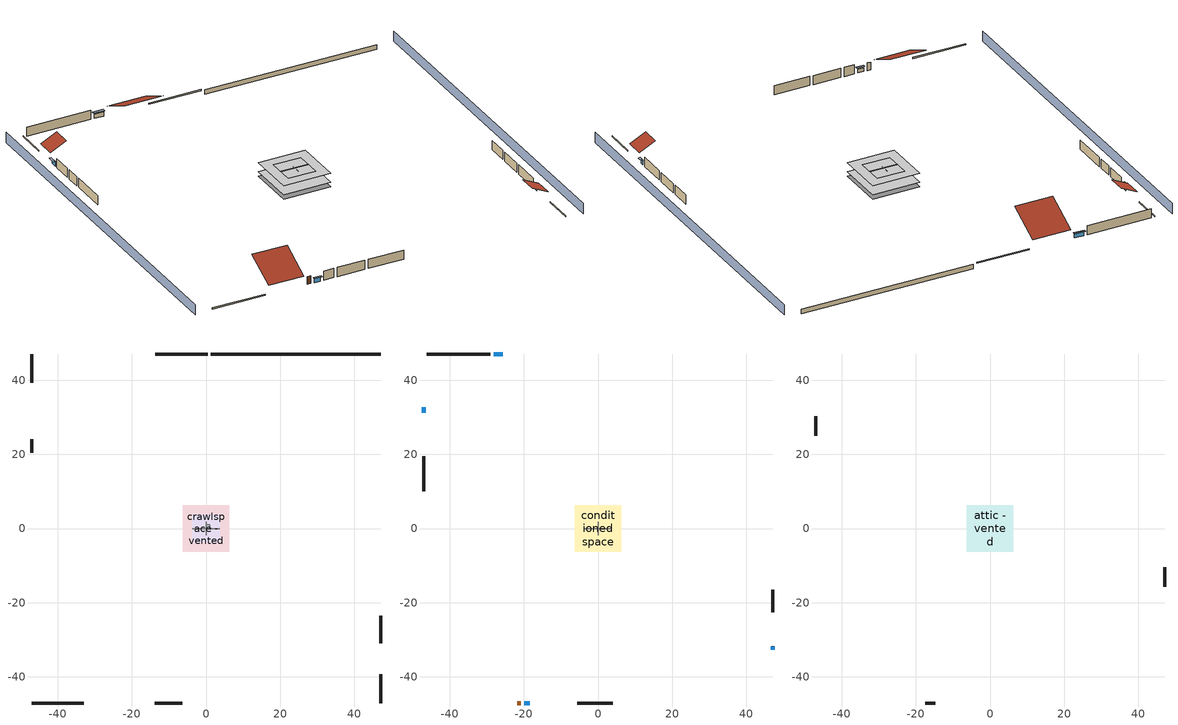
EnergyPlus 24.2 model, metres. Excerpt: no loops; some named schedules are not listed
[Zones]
central ac and furnace airloop ret air zone
 floor adiabatic (AdiabaticConst): 0,0 0,1 1,1 1,0 z0
 wall adiabatic (AdiabaticConst): 0,1 0,0 1,0 1,1 0,1 z0:1
 ceiling adiabatic (AdiabaticConst): 1,0 1,1 0,1 0,0 z1
crawlspace - vented
 floor foundation (Slab2 construction): -6.28,-6.28 -6.28,6.28 6.28,6.28 6.28,-6.28 z-0.91
 wall outside (RimJoist1 construction): 0.42,47.07 -13.63,47.07 z0.3:0.61
 wall outside (RimJoist2 construction): 47.07,-47.07 47.07,-39.26 z0.3:0.61
 wall outside (RimJoist3 construction): -47.07,-47.07 -33.01,-47.07 z0.3:0.61
 wall outside (RimJoist4 construction): -47.07,47.07 -47.07,39.26 z0.3:0.61
 wall foundation (FoundationWall1 construction): 47.07,47.07 1.35,47.07 z-0.91:0.3
garage
 floor foundation (Slab1 construction): -3.66,-3.66 -3.66,3.66 3.66,3.66 3.66,-3.66 z0
 wall outside (Wall1 construction): 47.07,-30.9 47.07,-23.58 z0.3:2.74
 wall outside (Wall12 construction): -47.07,24.09 -47.07,20.43 z0.3:2.74
 wall outside (Wall2 construction): -13.78,-47.07 -6.46,-47.07 z0.3:2.74
 wall to conditioned space (Wall5 construction Reversed): 3.66,0 -3.66,0 z0.3:2.74
 wall to conditioned space (Wall6 construction Reversed): 0,1.83 0,-1.83 z0.3:2.74
conditioned space
 floor to crawlspace - vented (Floor2 construction): -6.28,-6.28 -6.28,6.28 6.28,6.28 6.28,-6.28 z0.3
 wall outside (AdiabaticWallConstruction 1): -21.77,-47.07 -20.85,-47.07 z0.3:2.34
 wall outside (AdiabaticWallConstruction): -25.65,47.07 -28.08,47.07 z0.3:1.4; 47.07,-32.67 47.07,-31.83 z0.3:1.43; -19.92,-47.07 -18.38,-47.07 z0.3:1.34; -47.07,32.67 -47.07,31.2 z0.3:1.31
 wall outside (Wall3 construction): -29.01,47.07 -46.14,47.07 z0.3:2.74
 wall outside (Wall4 construction): 47.07,-22.65 47.07,-16.58 z0.3:2.74
 wall outside (Wall7 construction): -5.54,-47.07 3.96,-47.07 z0.3:2.74
 wall outside (Wall8 construction): -47.07,19.5 -47.07,9.98 z0.3:2.74
 window (WindowConstruction): -25.65,47.07 -28.08,47.07 z0.3:1.4
 window (WindowConstruction 1): 47.07,-32.67 47.07,-31.83 z0.3:1.43
 window (WindowConstruction 2): -19.92,-47.07 -18.38,-47.07 z0.3:1.34
 window (WindowConstruction 3): -47.07,32.67 -47.07,31.2 z0.3:1.31
 door (Door): -21.77,-47.07 -20.85,-47.07 z0.3:2.34
attic - vented
 floor to garage (Floor1 construction): -3.66,-3.66 -3.66,3.66 3.66,3.66 3.66,-3.66 z2.74
 floor to conditioned space (Floor3 construction Reversed): -6.28,-6.28 -6.28,6.28 6.28,6.28 6.28,-6.28 z2.74
 wall outside (Wall10 construction): -47.07,30.27 -47.07,25.02 z0.3:2.74
 wall outside (Wall11 construction): -17.45,-47.07 -14.71,-47.07 z0.3:2.74
 wall outside (Wall9 construction): 47.07,-15.65 47.07,-10.39 z0.3:2.74
 roof outside (Roof1 construction): -24.72,47.07,2.74 -24.72,37.98,7.29 -14.56,37.98,7.29 -14.56,47.07,2.74
 roof outside (Roof2 construction): 47.07,-33.6,2.74 42.83,-33.6,4.86 42.83,-38.33,4.86 47.07,-38.33,2.74
 roof outside (Roof3 construction): -47.07,33.6,2.74 -42.83,33.6,4.86 -42.83,38.33,4.86 -47.07,38.33,2.74
 roof outside (Roof4 construction): -22.7,-47.07,2.74 -22.7,-38.67,6.94 -32.09,-38.67,6.94 -32.09,-47.07,2.74
shading: -51.64,47.07 -51.64,-47.07 / 51.64,-47.07 51.64,47.07 z0:2.74; -28.38,47.07 -25.34,47.07 -25.34,47.68 -28.38,47.68 z1.71; 47.07,-31.52 47.07,-32.97 47.68,-32.97 47.68,-31.52 z1.74; -18.08,-47.07 -20.23,-47.07 -20.23,-47.68 -18.08,-47.68 z1.65; -47.07,30.89 -47.07,32.97 -47.68,32.97 -47.68,30.89 z1.62
[Building]
Building 1: Terrain=Suburbs
[Site:Location]
Portland Intl Arpt_OR: Latitude {deg}=45.59; Longitude {deg}=-122.6; Time Zone {hr}=-8; Elevation {m}=33; Keep Site Location Information=Yes
[Site:GroundTemperature:Shallow]
10.2558, 8.96328, 8.85977, 9.47314, 11.9355, 14.3863, 16.5111, 17.8571, 17.9714, 16.8767, 14.8061, 12.4304
[Site:WaterMainsTemperature]
Calculation Method=Schedule; Temperature Schedule=mains temperature schedule
[Material] Roughness=Rough; Thermal Absorptance=0.9
Name | Thickness {m} | Conductivity {W/m-K} | Density {kg/m3} | Specific Heat {J/kg-K} | Solar Absorptance | Visible Absorptance
ceiling loosefill ins | 0.254 | 0.0480833 | 16.02 | 1046.75 | 0.7 | 0.7
ceiling stud and cavity | 0.1397 | 1.39189 | 65.682 | 1177.47 | 0.7 | 0.7
ceiling stud and cavity 1 | 0.1397 | 0.104117 | 65.682 | 1177.47 | 0.7 | 0.7
concrete 4.0 in. | 0.1016 | 1.803125 | 2242.8 | 837.4 | 0.7 | 0.7
concrete 8.0 in. | 0.2032 | 1.803125 | 2242.8 | 837.4 | 0.7 | 0.7
door material | 0.04445 | 0.0612267 | 512.64 | 1214.23 | 0.7 | 0.7
floor covering | 0.0127 | 0.0433444 | 54.468 | 1339.84 | 0.6 | 0.6
floor rigid ins | 0.051816 | 0.029427 | 32.04 | 1214.23 | 0.7 | 0.7
floor stud and cavity | 0.1397 | 0.0972396 | 92.3553 | 1139.71 | 0.7 | 0.7
furniture material conditioned space 1; furniture material garage 1 | 0.1524 | 0.115458 | 640.8 | 1214.23 | 0.6 | 0.6
gypsum board | 0.0127 | 0.160291 | 801 | 837.4 | 0.6 | 0.6
osb sheathing 0.5 in. | 0.0127 | 0.115458 | 512.64 | 1214.23 | 0.6 | 0.6
osb sheathing 0.5 in. 1; osb sheathing 0.5 in. 2; osb sheathing 0.5 in. 3 | 0.0127 | 0.115458 | 512.64 | 1214.23 | 0.7 | 0.7
osb sheathing 0.75 in. | 0.01905 | 0.115458 | 512.64 | 1214.23 | 0.7 | 0.7
rim joist stud and cavity | 0.0508 | 0.178688 | 50.32683 | 1063.81 | 0.6 | 0.6
roof rigid ins | 0.00329814 | 0.029427 | 32.04 | 1214.23 | 0.7 | 0.7
slate or tile shingles | 0.01905 | 0.840978 | 1899.972 | 799.717 | 0.75 | 0.75
soil 0.5 in. | 0.0127 | 1.3848 | 1842.3 | 418.7 | 0.7 | 0.7
wall rigid ins | 0.512978 | 0.029427 | 32.04 | 1214.23 | 0.7 | 0.7
wall stud and cavity | 0.1397 | 0.727959 | 139.0536 | 1170.24 | 0.6 | 0.6
wall stud and cavity 1 | 0.1397 | 0.0951301 | 139.0536 | 1170.24 | 0.7 | 0.7
wall stud and cavity 2 | 0.1397 | 0.0856282 | 139.0536 | 1170.24 | 0.7 | 0.7
wall stud and cavity 3 | 0.0889 | 0.380278 | 52.3479 | 1209.89 | 0.7 | 0.7
wall stud and cavity 4 | 0.0889 | 0.391764 | 83.0341 | 1211.67 | 0.7 | 0.7
wood siding | 0.0254 | 0.102417 | 544.68 | 1172.36 | 0.85 | 0.85
wood siding 1; wood siding 2 | 0.0254 | 0.102417 | 544.68 | 1172.36 | 0.7 | 0.7
[Material:NoMass]
Adiabatic: Roughness=Rough; Thermal Resistance {m2-K/W}=176.1; Thermal Absorptance=0.9; Solar Absorptance=0.7; Visible Absorptance=0.7
[WindowMaterial:SimpleGlazingSystem]
WindowMaterial: U-Factor {W/m2-K}=2.78222; Solar Heat Gain Coefficient=0.56
[Construction]
AdiabaticConst: Adiabatic
AdiabaticWallConstruction: wood siding 1, wall rigid ins, wall stud and cavity 3, gypsum board
AdiabaticWallConstruction 1: wood siding 2, wall rigid ins, wall stud and cavity 3, gypsum board
Door: door material
Floor1 construction: ceiling stud and cavity
Floor2 construction: floor stud and cavity, floor rigid ins, osb sheathing 0.75 in., floor covering
Floor3 construction Reversed: gypsum board, ceiling stud and cavity 1, ceiling loosefill ins
FoundationWall1 construction: concrete 8.0 in.
furniture construction conditioned space 1: furniture material conditioned space 1
furniture construction garage 1: furniture material garage 1
PartitionWallConstruction: gypsum board, wall stud and cavity 4, gypsum board
RimJoist1 construction; RimJoist2 construction; RimJoist3 construction; RimJoist4 construction: wood siding, rim joist stud and cavity
Roof1 construction; Roof2 construction; Roof3 construction; Roof4 construction: slate or tile shingles, roof rigid ins, osb sheathing 0.5 in.
Slab1 construction: concrete 4.0 in.
Slab2 construction: soil 0.5 in.
Wall1 construction; Wall2 construction: wood siding, osb sheathing 0.5 in. 1, wall stud and cavity
Wall10 construction; Wall11 construction; Wall12 construction; Wall9 construction: wood siding, osb sheathing 0.5 in. 3, wall stud and cavity
Wall3 construction; Wall4 construction: wood siding, osb sheathing 0.5 in. 1, wall stud and cavity 1, gypsum board
Wall5 construction Reversed: gypsum board, wall stud and cavity 2, osb sheathing 0.5 in. 2
Wall6 construction Reversed: gypsum board, wall stud and cavity 2, osb sheathing 0.5 in. 3
Wall7 construction; Wall8 construction: wood siding, osb sheathing 0.5 in. 3, wall stud and cavity 1, gypsum board
WindowConstruction; WindowConstruction 1; WindowConstruction 2; WindowConstruction 3: WindowMaterial
[Zone] Multiplier=1
Name | Volume {m3} | Part of Total Floor Area
attic - vented | 228.873 | Yes
central ac and furnace airloop ret air zone | 1 | No
conditioned space | 384.656 | Yes
crawlspace - vented | 192.328 | Yes
garage | 130.484 | Yes
[Space]
Name | Zone | Volume {m3} | Space Type
attic - vented 1 | attic - vented | 228.873
central ac and furnace airloop ret air space | central ac and furnace airloop ret air zone |  | Plenum Space Type
conditioned space 1 | conditioned space | 384.656
crawlspace - vented 1 | crawlspace - vented | 192.328
garage 1 | garage | 130.484
[ZoneInfiltration:EffectiveLeakageArea] Schedule=Always On Discrete
Name | Zone or Space | Effective Air Leakage Area {cm2} | Stack Coefficient | Wind Coefficient
infil attic - vented 1 | attic - vented 1 | 7041.35 | 0.000226005 | 3.83144e-05
infil garage 1 | garage 1 | 163.102 | 0.000129147 | 4.64657e-05
[ZoneMixing] Schedule=Always On Continuous; Design Flow Rate Calculation Method=Flow/Zone; Design Flow Rate {m3/s}=0
Name | Zone or Space | Source Zone or Space
whole house fan mix | attic - vented | conditioned space
central ac and furnace airloop_0 ZoneMixDZToCond mix | conditioned space | crawlspace - vented
central ac and furnace airloop_0 ZoneMixCondToDZ mix | crawlspace - vented | conditioned space
[SpaceList]
Plenum Space Type: central ac and furnace airloop ret air space
[OtherEquipment] Design Level Calculation Method=EquipmentLevel
Name | Fuel Type | Zone or ZoneList or Space or SpaceList | Schedule | Design Level {W} | Fraction Latent | Fraction Radiant | Fraction Lost
central ac and furnace airloop_0 RetCondToRP; central ac and furnace airloop_0 RetSensLkToRP | None | central ac and furnace airloop ret air space | Always On Discrete | 0 | 0 | 0 | 0
central ac and furnace airloop_0 RetLatLkToRP | None | central ac and furnace airloop ret air space | Always On Discrete | 0 | 1 | 0 | 0
central ac and furnace airloop_0 SupCondToLv; central ac and furnace airloop_0 SupSensLkToCond; mech vent house fan sensible load | None | conditioned space 1 | Always On Discrete | 0 | 0 | 0 | 0
central ac and furnace airloop_0 SupLatLkToCond; mech vent house fan latent load | None | conditioned space 1 | Always On Discrete | 0 | 1 | 0 | 0
clothes dryer 1 | Electricity | conditioned space 1 | clothes_dryer | 0 | 0.015 | 0.081 | 0.85
cooking range 1 | NaturalGas | conditioned space 1 | cooking_range | 1624.68 | 0.16 | 0.384 | 0.2
general water use latent | None | conditioned space 1 | general water use schedule | 62.594 | 1 | 0 | 0
general water use sensible | None | conditioned space 1 | general water use schedule | -61.6891 | 0 | 0.6 | 0
central ac and furnace airloop_0 RetCondToDZ; central ac and furnace airloop_0 SupCondToDZ; central ac and furnace airloop_0 SupSensLkToDZ | None | crawlspace - vented 1 | Always On Discrete | 0 | 0 | 0 | 0
central ac and furnace airloop_0 SupLatLkToDZ | None | crawlspace - vented 1 | Always On Discrete | 0 | 1 | 0 | 0
water heater energy adjustment1 | Electricity | garage 1 | Always On Discrete | 0.01 | 0 | 0 | 1
water heater lat | None | garage 1 | Always On Discrete | 0 | 1 | 0 | 0
water heater sens | None | garage 1 | Always On Discrete | 0 | 0 | 0 | 0
[SurfaceProperty:IncidentSolarMultiplier] Incident Solar Multiplier=1; Incident Solar Multiplier Schedule=trans schedule winter=0.85 summer=0.7
Window1; Window2; Window3; Window4
[InternalMass]
Name | Construction | Zone or ZoneList | Space or SpaceList | Surface Area {m2}
furniture mass conditioned space 1 | furniture construction conditioned space 1 | conditioned space | conditioned space 1 | 63.09974
partition wall mass | PartitionWallConstruction | conditioned space | conditioned space 1 | 157.749
furniture mass garage 1 | furniture construction garage 1 | garage | garage 1 | 5.35122
[Lights] Design Level Calculation Method=LightingLevel; Return Air Fraction=0; Fraction Radiant=0.6; Fraction Visible=0.2; Fraction Replaceable=1
Name | Zone or ZoneList or Space or SpaceList | Schedule | Lighting Level {W}
interior lighting | conditioned space 1 | lighting_interior | 306.799
garage lighting | garage 1 | lighting_garage | 12.3225
[People]
occupants: Zone or ZoneList or Space or SpaceList=conditioned space 1; Number of People Schedule=occupants; Number of People Calculation Method=People; Number of People=3; Fraction Radiant=0.314171; Sensible Heat Fraction=0.56303; Activity Level Schedule=occupants activity schedule; Carbon Dioxide Generation Rate {m3/s-W}=0; Enable ASHRAE 55 Comfort Warnings=No; Mean Radiant Temperature Calculation Type=EnclosureAveraged
[ElectricEquipment] Zone or ZoneList or Space or SpaceList=conditioned space 1; Design Level Calculation Method=EquipmentLevel
Name | Schedule | Design Level {W} | Fraction Latent | Fraction Radiant | Fraction Lost
ceiling fan | ceiling_fan | 18.1591 | 0 | 0.558 | 0
clothes dryer | clothes_dryer | 2301.22 | 0.015 | 0.081 | 0.85
clothes washer | clothes_washer | 103.485 | 0.03 | 0.162 | 0.7
cooking range | cooking_range | 55.4365 | 0.16 | 0.384 | 0.2
fridge | fridge schedule | 52.0548 | 0 | 0.6 | 0
mech vent bath fan 0 | mech vent bath fan 0 schedule | 30 | 0 | 0 | 1
mech vent house fan | mech vent house fan schedule | 0 | 0 | 0 | 1
mech vent house fan cfis | mech vent house fan cfis schedule | 0 | 0 | 0 | 0
mech vent range fan 0 | mech vent range fan 0 schedule | 30 | 0 | 0 | 1
misc plug loads | plug_loads_other | 180.695 | 0.021 | 0.558 | 0.049
misc tv | plug_loads_tv | 223.229 | 0 | 0.6 | 0
whole house fan | Always On Discrete | 0 | 0 | 0 | 1
[ZoneInfiltration:DesignFlowRate] Schedule=Always On Discrete
Name | Zone or ZoneList or Space or SpaceList | Design Flow Rate Calculation Method | Design Flow Rate {m3/s} | Air Changes per Hour {1/hr} | Constant Term Coefficient | Temperature Term Coefficient | Velocity Term Coefficient | Velocity Squared Term Coefficient
infil flow; natural vent flow; whole house fan flow | conditioned space 1 | Flow/Zone | 0
crawlspace_vented 1 duct leakage imbalance infil flow | crawlspace - vented 1 | Flow/Zone | 0
infil crawlspace - vented 1 | crawlspace - vented 1 | AirChanges/Hour |  | 2.6013 | 1 | 0 | 0 | 0
[SurfaceProperty:ExposedFoundationPerimeter] Exposed Perimeter Calculation Method=TotalExposedPerimeter
Name | Total Exposed Perimeter {m}
Slab2 | 45.72
Slab1 | 18.288
[AvailabilityManager:Scheduled]
central ac and furnace airloop Availability Manager: Schedule=Always On Discrete
[AirLoopHVAC:ReturnPlenum]
Air Loop HVAC Return Plenum 1: Zone=central ac and furnace airloop ret air zone
[Foundation:Kiva] Wall Depth Below Slab {m}=0.2032
Name | Initial Indoor Air Temperature {C} | Wall Height Above Grade {m}
Foundation Kiva 1 | 13.4258 | 0.1016
Foundation Kiva 2 | 8.58325 | 0.3048
[Foundation:Kiva:Settings]
Soil Conductivity {W/m-K}=1.3848; Soil Density {kg/m3}=1842.3; Soil Specific Heat {J/kg-K}=418.7; Ground Solar Absorptivity=0.9; Ground Thermal Absorptivity=0.9; Ground Surface Roughness {m}=0.03; Far-Field Width {m}=40; Deep-Ground Boundary Condition=ZeroFlux; Deep-Ground Depth {m}=40; Minimum Cell Dimension {m}=0.2; Maximum Cell Growth Coefficient=3; Simulation Timestep=Timestep
[Exterior:Lights]
exterior lighting: Schedule=exterior lighting schedule; Design Level {W}=10.6381
[EnergyManagementSystem:GlobalVariable]
central_ac_and_furnace_airloop_0_DuctImbalLkExhFanEquivCond
central_ac_and_furnace_airloop_0_DuctImbalLkExhFanEquivDZ
central_ac_and_furnace_airloop_0_DuctImbalLkSupFanEquivCond
central_ac_and_furnace_airloop_0_DuctImbalLkSupFanEquivDZ
central_ac_and_furnace_airloop_0_DZ_T
central_ac_and_furnace_airloop_0_DZ_W
central_ac_and_furnace_airloop_0_RetCondToDZ
central_ac_and_furnace_airloop_0_RetCondToRP
central_ac_and_furnace_airloop_0_RetLatLkToRP
central_ac_and_furnace_airloop_0_RetSensLkToRP
central_ac_and_furnace_airloop_0_SupCondToDZ
central_ac_and_furnace_airloop_0_SupCondToLv
central_ac_and_furnace_airloop_0_SupLatLkToCond
central_ac_and_furnace_airloop_0_SupLatLkToDZ
central_ac_and_furnace_airloop_0_SupSensLkToCond
central_ac_and_furnace_airloop_0_SupSensLkToDZ
central_ac_and_furnace_airloop_0_ZoneMixCondToDZ
central_ac_and_furnace_airloop_0_ZoneMixDZToCond
central_ac_and_furnace_airloop_AH_MFR
central_ac_and_furnace_airloop_AH_Tout
central_ac_and_furnace_airloop_AH_VFR
central_ac_and_furnace_airloop_AH_Wout
central_ac_and_furnace_airloop_Fan_RTF
central_ac_and_furnace_airloop_RA_T
central_ac_and_furnace_airloop_Ra_W
infil_program_Qfan
infil_program_Qinf
natural_vent_program_Qnv
natural_vent_program_Qwhf
[EnergyManagementSystem:Sensor]
Name | Output:Variable or Output:Meter Index Key | Output:Variable or Output:Meter
airflow_gain | infil flow | Infiltration Sensible Heat Gain Energy
airflow_gain_1 | natural vent flow | Infiltration Sensible Heat Gain Energy
airflow_gain_2 | whole house fan flow | Infiltration Sensible Heat Gain Energy
airflow_loss | infil flow | Infiltration Sensible Heat Loss Energy
airflow_loss_1 | natural vent flow | Infiltration Sensible Heat Loss Energy
airflow_loss_2 | whole house fan flow | Infiltration Sensible Heat Loss Energy
central_ac_and_furnace_airloop_0_DZ_T_s | crawlspace - vented | Zone Air Temperature
central_ac_and_furnace_airloop_0_DZ_W_s | crawlspace - vented | Zone Mean Air Humidity Ratio
central_ac_and_furnace_airloop_AH_MFR_s | Node 7 | System Node Mass Flow Rate
central_ac_and_furnace_airloop_AH_Tout_s | Node 7 | System Node Temperature
central_ac_and_furnace_airloop_AH_VFR_s | Node 7 | System Node Current Density Volume Flow Rate
central_ac_and_furnace_airloop_AH_Wout_s | Node 7 | System Node Humidity Ratio
central_ac_and_furnace_airloop_RA_T_s | Node 10 | System Node Temperature
central_ac_and_furnace_airloop_Ra_W_s | Node 10 | System Node Humidity Ratio
clg_load_cond |  | Cooling:EnergyTransfer:Zone:CONDITIONED SPACE
clg_load_duct |  | Cooling:EnergyTransfer:Zone:CENTRAL AC AND FURNACE AIRLOOP RET AIR ZONE
clg_sp_s; clg_sp_s_1 | cooling setpoint | Schedule Value
clothes_dryer_exhaust_0_sch_s | clothes_dryer | Schedule Value
cool_season | cooling season schedule | Schedule Value
ducts_conv | central ac and furnace airloop_0 RetCondToRP | Other Equipment Convective Heating Energy
ducts_conv_1 | central ac and furnace airloop_0 RetLatLkToRP | Other Equipment Convective Heating Energy
ducts_conv_2 | central ac and furnace airloop_0 RetSensLkToRP | Other Equipment Convective Heating Energy
ducts_conv_3 | central ac and furnace airloop_0 SupCondToLv | Other Equipment Convective Heating Energy
ducts_conv_4 | central ac and furnace airloop_0 SupLatLkToCond | Other Equipment Convective Heating Energy
ducts_conv_5 | central ac and furnace airloop_0 SupSensLkToCond | Other Equipment Convective Heating Energy
ducts_rad | central ac and furnace airloop_0 RetCondToRP | Other Equipment Radiant Heating Energy
ducts_rad_1 | central ac and furnace airloop_0 RetLatLkToRP | Other Equipment Radiant Heating Energy
ducts_rad_2 | central ac and furnace airloop_0 RetSensLkToRP | Other Equipment Radiant Heating Energy
ducts_rad_3 | central ac and furnace airloop_0 SupCondToLv | Other Equipment Radiant Heating Energy
ducts_rad_4 | central ac and furnace airloop_0 SupLatLkToCond | Other Equipment Radiant Heating Energy
ducts_rad_5 | central ac and furnace airloop_0 SupSensLkToCond | Other Equipment Radiant Heating Energy
htg_load_cond |  | Heating:EnergyTransfer:Zone:CONDITIONED SPACE
htg_load_duct |  | Heating:EnergyTransfer:Zone:CENTRAL AC AND FURNACE AIRLOOP RET AIR ZONE
htg_sp_s; htg_sp_s_1 | heating setpoint | Schedule Value
ig_ee_conv | ceiling fan | Electric Equipment Convective Heating Energy
ig_ee_conv_1 | clothes dryer | Electric Equipment Convective Heating Energy
ig_ee_conv_3 | cooking range | Electric Equipment Convective Heating Energy
ig_ee_conv_4 | fridge | Electric Equipment Convective Heating Energy
ig_ee_conv_5 | misc plug loads | Electric Equipment Convective Heating Energy
ig_ee_conv_6 | misc tv | Electric Equipment Convective Heating Energy
ig_ee_conv_7 | whole house fan | Electric Equipment Convective Heating Energy
ig_ee_rad | ceiling fan | Electric Equipment Radiant Heating Energy
ig_ee_rad_1 | clothes dryer | Electric Equipment Radiant Heating Energy
ig_ee_rad_3 | cooking range | Electric Equipment Radiant Heating Energy
ig_ee_rad_4 | fridge | Electric Equipment Radiant Heating Energy
ig_ee_rad_5 | misc plug loads | Electric Equipment Radiant Heating Energy
ig_ee_rad_6 | misc tv | Electric Equipment Radiant Heating Energy
ig_ee_rad_7 | whole house fan | Electric Equipment Radiant Heating Energy
ig_lgt_conv | interior lighting | Lights Convective Heating Energy
ig_lgt_rad | interior lighting | Lights Radiant Heating Energy
ig_lgt_vis | interior lighting | Lights Visible Radiation Heating Energy
ig_oe_conv | clothes dryer 1 | Other Equipment Convective Heating Energy
ig_oe_conv_1 | cooking range 1 | Other Equipment Convective Heating Energy
ig_oe_conv_2 | general water use latent | Other Equipment Convective Heating Energy
ig_oe_conv_3 | general water use sensible | Other Equipment Convective Heating Energy
ig_oe_rad | clothes dryer 1 | Other Equipment Radiant Heating Energy
ig_oe_rad_1 | cooking range 1 | Other Equipment Radiant Heating Energy
ig_oe_rad_2 | general water use latent | Other Equipment Radiant Heating Energy
ig_oe_rad_3 | general water use sensible | Other Equipment Radiant Heating Energy
ig_ppl_conv | occupants | People Convective Heating Energy
ig_ppl_rad | occupants | People Radiant Heating Energy
im_conv | furniture mass conditioned space 1 | Surface Inside Face Convection Heat Gain Energy
im_conv_1 | partition wall mass | Surface Inside Face Convection Heat Gain Energy
im_ig | furniture mass conditioned space 1 | Surface Inside Face Internal Gains Radiation Heat Gain Energy
im_ig_1 | partition wall mass | Surface Inside Face Internal Gains Radiation Heat Gain Energy
im_lgt | furniture mass conditioned space 1 | Surface Inside Face Lights Radiation Heat Gain Energy
im_lgt_1 | partition wall mass | Surface Inside Face Lights Radiation Heat Gain Energy
im_sol | furniture mass conditioned space 1 | Surface Inside Face Solar Radiation Heat Gain Energy
im_sol_1 | partition wall mass | Surface Inside Face Solar Radiation Heat Gain Energy
im_surf | furniture mass conditioned space 1 | Surface Inside Face Net Surface Thermal Radiation Heat Gain Energy
im_surf_1 | partition wall mass | Surface Inside Face Net Surface Thermal Radiation Heat Gain Energy
mech_vent_bath_fan_0_sch_s | mech vent bath fan 0 schedule | Schedule Value
mech_vent_range_fan_0_sch_s | mech vent range fan 0 schedule | Schedule Value
mv_conv | mech vent bath fan 0 | Electric Equipment Convective Heating Energy
mv_conv_1 | mech vent house fan | Electric Equipment Convective Heating Energy
mv_conv_2 | mech vent house fan cfis | Electric Equipment Convective Heating Energy
mv_conv_3 | mech vent range fan 0 | Electric Equipment Convective Heating Energy
mv_conv_4 | mech vent house fan latent load | Other Equipment Convective Heating Energy
mv_conv_5 | mech vent house fan sensible load | Other Equipment Convective Heating Energy
mv_rad | mech vent bath fan 0 | Electric Equipment Radiant Heating Energy
mv_rad_1 | mech vent house fan | Electric Equipment Radiant Heating Energy
mv_rad_2 | mech vent house fan cfis | Electric Equipment Radiant Heating Energy
mv_rad_3 | mech vent range fan 0 | Electric Equipment Radiant Heating Energy
mv_rad_4 | mech vent house fan latent load | Other Equipment Radiant Heating Energy
mv_rad_5 | mech vent house fan sensible load | Other Equipment Radiant Heating Energy
natural_vent_s | natural vent schedule | Schedule Value
out_pb_s |  | Site Outdoor Air Barometric Pressure
